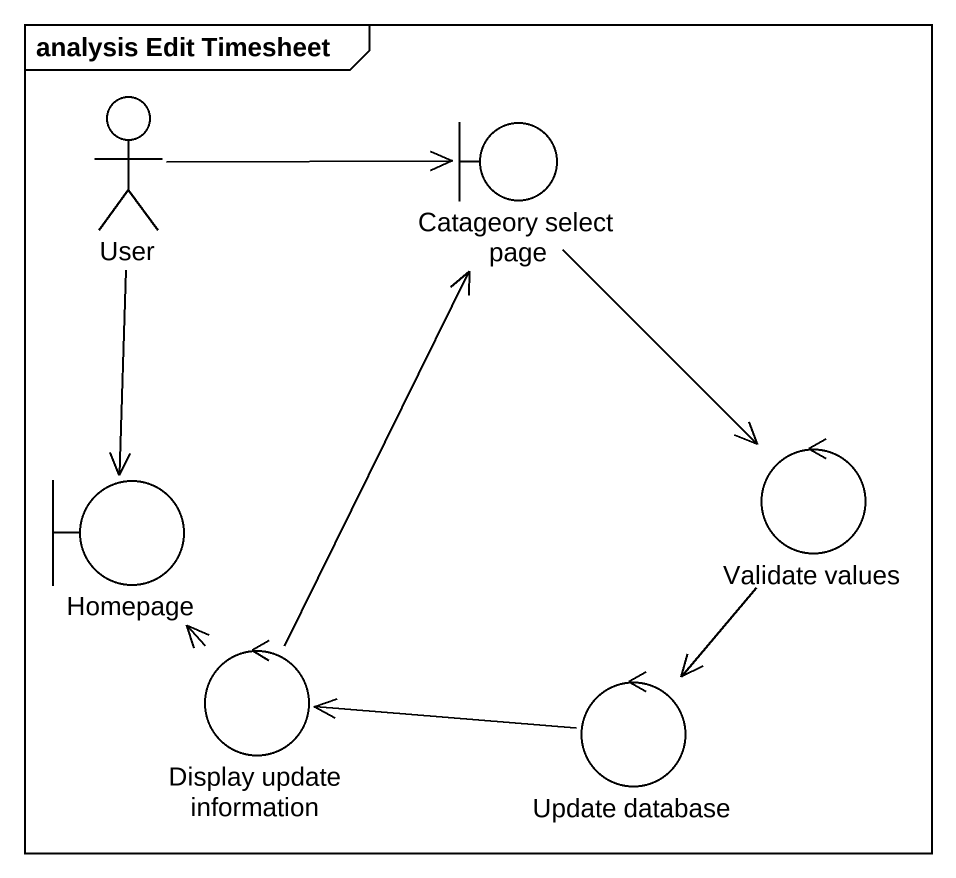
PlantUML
@startuml
mainframe analysis Edit Timesheet
actor User
boundary "Catageory select page" as Catageory_select_page
boundary Homepage
control "Validate values" as Validate_values
control "Display update information" as Display_update_information
control "Update database" as Update_database
User -right-> Catageory_select_page
User --> Homepage
Catageory_select_page --> Validate_values
Validate_values --> Update_database
Display_update_information -up-> Catageory_select_page
Display_update_information -up-> Homepage
Update_database -left-> Display_update_information
@enduml
